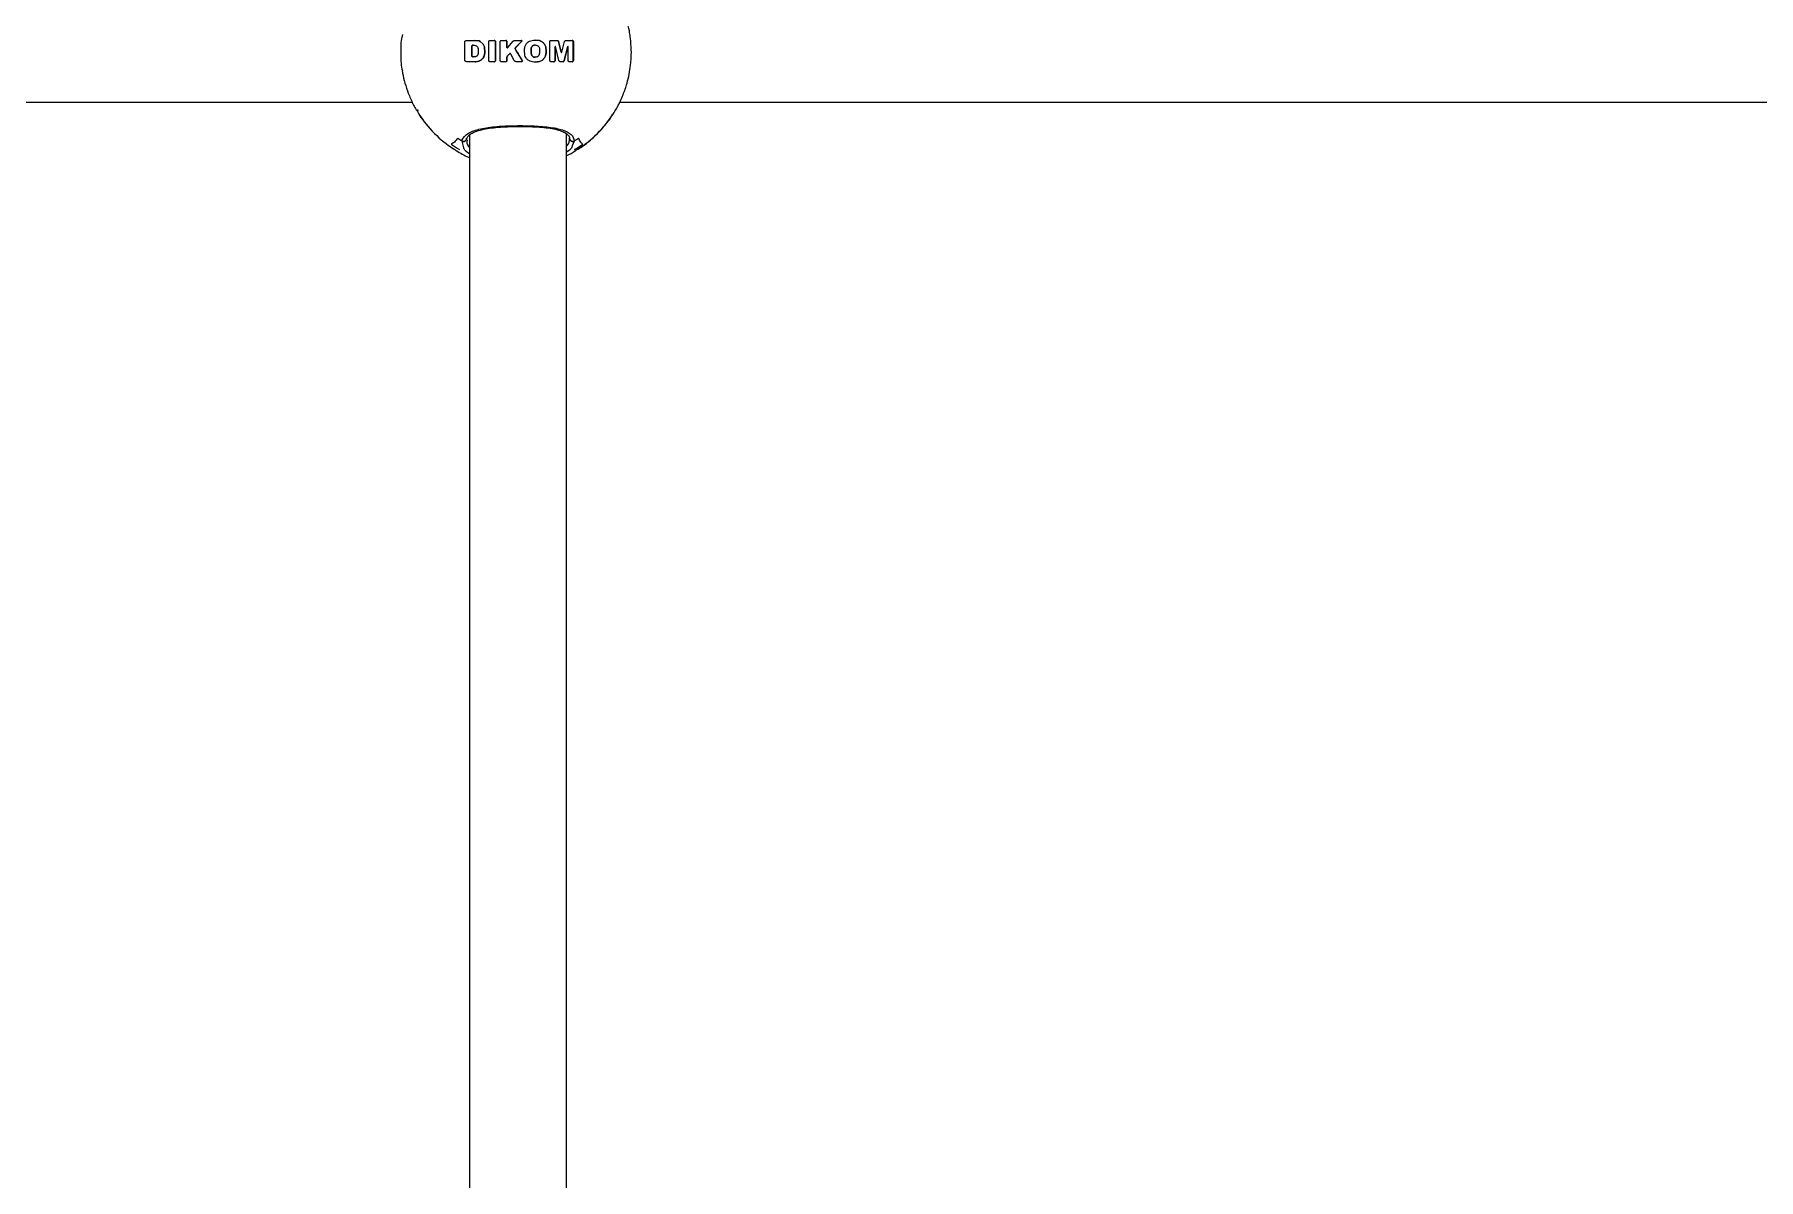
# Model space of a CAD drawing. Header units: millimetres. Extents: x -3362 to 2982, y -2844 to 2289.
# Drawn here: x 548.9 to 833, y 153 to 341.7 of the extents above; entities that cross this region are included whole.
import ezdxf

# ---------------------------------------------------------------- set-up
doc = ezdxf.new("R2010")
doc.units = ezdxf.units.MM
doc.layers.add('DIKOM_ОБЪЕКТ', color=7, linetype='Continuous')

msp = doc.modelspace()

# ---------------------------------------------------------------- linework, layer by layer
at = {"layer": 'DIKOM_ОБЪЕКТ'}
for p, q in [((619.85, 340.62), (619.95, 340.72)), ((619.85, 337.45), (619.85, 340.57)), ((619.95, 340.72), (620.06, 340.76)), ((620.06, 340.76), (620.15, 340.77)), ((620.15, 340.77), (621.49, 340.77)), ((620.96, 339.77), (620.96, 338.25)), ((620.96, 338.25), (620.96, 339.77)), ((620.96, 339.77), (620.96, 339.77)), ((620.96, 338.25), (620.96, 338.25)), ((621.2, 339.97), (621.2, 339.97)), ((621.21, 339.97), (621.39, 339.97)), ((621.22, 339.97), (621.22, 339.97)), ((621.49, 340.77), (622.2, 340.67)), ((622.2, 340.67), (621.49, 340.77)), ((621.8, 339.81), (621.89, 339.71)), ((622.2, 340.67), (622.35, 340.61)), ((622.35, 340.61), (622.2, 340.67)), ((622.2, 340.67), (622.2, 340.67)), ((622.35, 340.61), (622.87, 340.14)), ((622.86, 340.14), (622.35, 340.61)), ((622.35, 340.61), (622.35, 340.61)), ((623.06, 339.7), (622.86, 340.14)), ((622.86, 340.14), (622.87, 340.14)), ((622.87, 340.14), (623.06, 339.7)), ((623.01, 338.15), (623.14, 338.73)), ((623.01, 338.15), (623.02, 338.15)), ((623.14, 338.73), (623.02, 338.15)), ((623.06, 339.7), (623.14, 338.73)), ((623.14, 338.73), (623.06, 339.7)), ((623.06, 339.7), (623.06, 339.7)), ((623.14, 338.73), (623.14, 338.73)), ((623.77, 337.45), (623.77, 340.57)), ((623.97, 340.77), (624.67, 340.77)), ((624.87, 340.57), (624.87, 337.45)), ((624.87, 337.45), (624.87, 340.57)), ((624.87, 340.57), (624.87, 340.57)), ((625.67, 337.45), (625.67, 340.57)), ((625.87, 340.77), (626.56, 340.77)), ((626.76, 340.57), (626.76, 339.64)), ((626.76, 339.64), (626.76, 340.57)), ((626.76, 340.57), (626.76, 340.57)), ((626.76, 339.64), (626.76, 339.64)), ((626.83, 339.56), (626.84, 339.56)), ((626.9, 339.59), (627.78, 340.62)), ((627.19, 338.55), (626.9, 338.25)), ((626.9, 338.25), (627.19, 338.55)), ((626.9, 338.25), (626.9, 338.25)), ((627.19, 338.55), (627.19, 338.55)), ((627.29, 338.59), (627.29, 338.59)), ((627.98, 337.43), (627.42, 338.52)), ((628.11, 340.77), (629.15, 340.77)), ((628.17, 339.27), (628.17, 339.27)), ((628.2, 339.59), (629.21, 340.63)), ((628.2, 339.59), (628.21, 339.59)), ((629.21, 340.63), (628.21, 339.59)), ((629.21, 340.63), (629.21, 340.63)), ((630.74, 339.36), (630.74, 338.64)), ((630.74, 339.36), (630.74, 339.36)), ((630.74, 338.64), (630.74, 339.36)), ((630.74, 338.64), (630.86, 338.3)), ((630.74, 338.64), (630.74, 338.64)), ((630.87, 338.3), (630.74, 338.64)), ((630.86, 338.3), (630.87, 338.3)), ((630.91, 339.77), (630.91, 339.77)), ((631.18, 339.96), (631.18, 339.96)), ((631.44, 340.01), (631.44, 340.01)), ((632.12, 340.74), (631.45, 340.79)), ((632.15, 338.64), (632.03, 338.29)), ((632.12, 340.74), (632.12, 340.74)), ((632.16, 339.28), (632.15, 338.64)), ((633.13, 338.23), (633.14, 338.23)), ((633.16, 339.71), (633.16, 339.71)), ((633.82, 337.45), (633.82, 340.57)), ((634.02, 340.77), (635.03, 340.77)), ((634.69, 337.45), (634.69, 339.73)), ((634.69, 339.73), (634.7, 339.73)), ((634.7, 339.73), (634.7, 337.45)), ((634.72, 339.75), (634.72, 339.75)), ((635.32, 337.44), (634.75, 339.74)), ((635.72, 338.82), (635.27, 340.58)), ((635.28, 340.58), (635.73, 338.82)), ((635.72, 338.82), (635.73, 338.82)), ((635.77, 338.78), (635.77, 338.78)), ((635.82, 338.82), (636.26, 340.58)), ((636.79, 339.74), (636.21, 337.44)), ((636.21, 337.44), (636.79, 339.74)), ((636.51, 340.77), (637.51, 340.77)), ((636.79, 339.74), (636.79, 339.74)), ((636.82, 339.75), (636.81, 339.75)), ((636.84, 337.45), (636.84, 339.73)), ((637.7, 337.45), (637.7, 340.57)), ((637.7, 340.57), (637.71, 340.57)), ((637.71, 340.57), (637.71, 337.45)), ((619.86, 337.4), (619.85, 337.45)), ((620.07, 337.26), (619.94, 337.31)), ((620.15, 337.25), (620.07, 337.26)), ((621.5, 337.25), (620.15, 337.25)), ((621.19, 338.05), (621.19, 338.05)), ((621.59, 338.08), (621.21, 338.05)), ((621.22, 338.05), (621.22, 338.05)), ((621.63, 337.25), (621.5, 337.25)), ((621.51, 337.25), (621.63, 337.25)), ((622.16, 337.35), (621.63, 337.25)), ((621.63, 337.25), (622.15, 337.35)), ((621.63, 337.25), (621.63, 337.25)), ((622.15, 337.35), (622.16, 337.35)), ((624.67, 337.25), (623.97, 337.25)), ((624.87, 337.45), (624.87, 337.45)), ((626.56, 337.25), (625.87, 337.25)), ((626.76, 337.91), (626.76, 337.45)), ((626.76, 337.45), (626.76, 337.91)), ((626.76, 337.91), (626.76, 337.91)), ((626.76, 337.45), (626.76, 337.45)), ((629.21, 337.25), (628.27, 337.25)), ((629.3, 337.42), (629.3, 337.42)), ((631.42, 338), (631.43, 338)), ((631.46, 337.19), (632.13, 337.27)), ((632.13, 337.27), (632.13, 337.27)), ((634.5, 337.25), (634.02, 337.25)), ((634.69, 337.45), (634.7, 337.45)), ((635.97, 337.25), (635.57, 337.25)), ((636.21, 337.44), (636.21, 337.44)), ((637.51, 337.25), (637.03, 337.25)), ((637.7, 337.45), (637.71, 337.45)), ((345.34, 330.6), (611.15, 330.6)), ((645.34, 330.6), (911.15, 330.6)), ((612.03, 329.36), (612.11, 329.1)), ((612.22, 328.76), (612.27, 328.61)), ((619.65, 323.08), (619.37, 324.18)), ((620.17, 324.4), (620.19, 324.31)), ((620.59, 325.18), (620.59, 52.54)), ((636.59, 52.35), (636.59, 325.37)), ((637.06, 324.57), (637.09, 324.65)), ((637.85, 324.18), (637.53, 323.36)), ((638.42, 322.85), (637.91, 322.78)), ((638.5, 323.14), (638.5, 322.86))]:
    msp.add_line(p, q, dxfattribs=at)
for centre, radius, start, end in [((628.26, 338.85), 18.99, 212.6289, 237.3354), ((628.25, 338.85), 18.99, 302.6637, 327.372), ((628.54, 338.74), 17.2, 234.9338, 237.7835), ((628.6, 338.85), 17.34, 302.2231, 305.0508), ((628.43, 338.85), 18.67, 234.3734, 239.4081), ((628.41, 338.85), 18.67, 300.5919, 305.6266)]:
    msp.add_arc(centre, radius, start, end, dxfattribs=at)
for points, knots in [([(647.27, 338.86), (647.24, 339.68), (647.19, 340.85), (646.92, 342.56), (646.58, 344.01), (646.02, 345.71), (645.25, 347.44), (644.26, 349.18), (643.05, 350.86), (641.61, 352.43), (640.07, 353.81), (638.95, 354.55), (638.43, 354.88)], [0, 0, 0, 0, 0.129772, 0.183155, 0.271804, 0.364324, 0.464037, 0.568646, 0.677257, 0.789171, 0.9039, 1, 1, 1, 1]), ([(609.53, 341.74), (609.46, 341.42), (609.27, 340.52), (609.24, 338.54), (609.29, 336.76), (609.51, 335.83), (609.53, 335.73)], [0, 0, 0, 0, 0.172982, 0.481717, 0.944279, 1, 1, 1, 1]), ([(619.85, 340.57), (619.85, 340.58), (619.85, 340.6), (619.85, 340.61), (619.85, 340.62)], [0, 0, 0, 0, 0.53906, 1, 1, 1, 1]), ([(621.21, 339.97), (621.17, 339.97), (621.1, 339.97), (621.03, 339.91), (620.98, 339.84), (620.96, 339.8), (620.96, 339.77)], [0, 0, 0, 0, 0.323967, 0.603329, 0.807395, 1, 1, 1, 1]), ([(620.96, 339.77), (620.97, 339.8), (620.98, 339.84), (621.02, 339.9), (621.08, 339.95), (621.15, 339.97), (621.19, 339.97), (621.21, 339.97)], [0, 0, 0, 0, 0.193594, 0.386613, 0.591789, 0.825359, 1, 1, 1, 1]), ([(620.96, 338.25), (620.96, 338.22), (620.97, 338.18), (621.01, 338.12), (621.07, 338.08), (621.13, 338.05), (621.17, 338.05), (621.19, 338.05)], [0, 0, 0, 0, 0.194862, 0.389581, 0.596342, 0.83217, 1, 1, 1, 1]), ([(621.21, 338.05), (621.18, 338.05), (621.11, 338.05), (621.03, 338.1), (620.98, 338.16), (620.97, 338.21), (620.96, 338.24), (620.96, 338.25)], [0, 0, 0, 0, 0.309809, 0.579042, 0.779695, 0.961005, 1, 1, 1, 1]), ([(621.39, 339.97), (621.49, 339.95), (621.64, 339.92), (621.76, 339.84), (621.8, 339.81)], [0, 0, 0, 0, 0.709354, 1, 1, 1, 1]), ([(621.88, 338.26), (621.83, 338.21), (621.74, 338.13), (621.63, 338.09), (621.59, 338.08)], [0, 0, 0, 0, 0.61745, 1, 1, 1, 1]), ([(621.99, 338.5), (621.97, 338.44), (621.95, 338.35), (621.9, 338.28), (621.88, 338.26)], [0, 0, 0, 0, 0.688471, 1, 1, 1, 1]), ([(621.89, 339.71), (621.93, 339.64), (621.98, 339.55), (622, 339.45), (622, 339.43)], [0, 0, 0, 0, 0.786316, 1, 1, 1, 1]), ([(622, 339.43), (622.02, 339.17), (622.05, 338.85), (622, 338.55), (621.99, 338.5)], [0, 0, 0, 0, 0.827846, 1, 1, 1, 1]), ([(622.15, 337.35), (622.33, 337.43), (622.68, 337.61), (622.9, 337.97), (623.01, 338.15)], [0, 0, 0, 0, 0.489719, 1, 1, 1, 1]), ([(623.02, 338.15), (622.92, 337.99), (622.73, 337.68), (622.39, 337.45), (622.2, 337.36), (622.16, 337.35)], [0, 0, 0, 0, 0.445477, 0.889244, 1, 1, 1, 1]), ([(623.77, 340.57), (623.77, 340.59), (623.78, 340.64), (623.81, 340.69), (623.86, 340.74), (623.92, 340.76), (623.96, 340.77), (623.97, 340.77)], [0, 0, 0, 0, 0.210771, 0.421552, 0.633112, 0.853905, 1, 1, 1, 1]), ([(624.87, 340.57), (624.86, 340.59), (624.86, 340.64), (624.82, 340.7), (624.76, 340.75), (624.71, 340.77), (624.67, 340.77), (624.66, 340.77)], [0, 0, 0, 0, 0.219709, 0.43893, 0.666678, 0.904235, 1, 1, 1, 1]), ([(624.67, 340.77), (624.69, 340.77), (624.74, 340.76), (624.81, 340.72), (624.85, 340.66), (624.87, 340.6), (624.87, 340.58), (624.87, 340.57)], [0, 0, 0, 0, 0.240727, 0.481716, 0.721956, 0.953798, 1, 1, 1, 1]), ([(625.67, 340.57), (625.67, 340.59), (625.67, 340.64), (625.71, 340.7), (625.75, 340.74), (625.81, 340.77), (625.85, 340.77), (625.87, 340.77)], [0, 0, 0, 0, 0.207873, 0.41583, 0.622564, 0.831125, 1, 1, 1, 1]), ([(626.56, 340.77), (626.58, 340.77), (626.63, 340.76), (626.69, 340.72), (626.74, 340.67), (626.76, 340.61), (626.76, 340.58), (626.76, 340.57)], [0, 0, 0, 0, 0.228676, 0.457661, 0.687738, 0.916875, 1, 1, 1, 1]), ([(626.76, 340.57), (626.76, 340.59), (626.75, 340.64), (626.71, 340.7), (626.65, 340.75), (626.6, 340.77), (626.57, 340.77), (626.56, 340.77)], [0, 0, 0, 0, 0.224393, 0.448673, 0.676076, 0.906622, 1, 1, 1, 1]), ([(626.76, 339.64), (626.77, 339.63), (626.77, 339.62), (626.78, 339.59), (626.79, 339.58), (626.82, 339.56), (626.84, 339.56), (626.87, 339.57), (626.88, 339.58), (626.89, 339.59), (626.9, 339.59)], [0, 0, 0, 0, 0.130845, 0.261965, 0.393794, 0.527692, 0.66263, 0.797391, 0.930353, 1, 1, 1, 1]), ([(626.83, 339.56), (626.83, 339.56), (626.82, 339.56), (626.8, 339.57), (626.78, 339.58), (626.77, 339.6), (626.76, 339.62), (626.76, 339.64), (626.76, 339.64)], [0, 0, 0, 0, 0.053744, 0.263047, 0.474553, 0.685033, 0.89329, 1, 1, 1, 1]), ([(626.9, 338.25), (626.87, 338.21), (626.8, 338.13), (626.77, 338.01), (626.76, 337.93), (626.76, 337.91)], [0, 0, 0, 0, 0.404724, 0.809885, 1, 1, 1, 1]), ([(626.76, 337.91), (626.76, 337.96), (626.77, 338.06), (626.83, 338.18), (626.88, 338.23), (626.9, 338.25)], [0, 0, 0, 0, 0.401038, 0.801944, 1, 1, 1, 1]), ([(627.42, 338.52), (627.41, 338.53), (627.39, 338.56), (627.35, 338.58), (627.3, 338.6), (627.25, 338.59), (627.22, 338.57), (627.2, 338.56), (627.19, 338.55)], [0, 0, 0, 0, 0.180031, 0.359761, 0.540754, 0.72332, 0.906517, 1, 1, 1, 1]), ([(627.19, 338.55), (627.2, 338.56), (627.23, 338.58), (627.26, 338.59), (627.29, 338.59), (627.29, 338.59)], [0, 0, 0, 0, 0.43136, 0.863113, 1, 1, 1, 1]), ([(627.78, 340.62), (627.82, 340.65), (627.9, 340.72), (628.02, 340.76), (628.09, 340.77), (628.11, 340.77)], [0, 0, 0, 0, 0.427552, 0.855209, 1, 1, 1, 1]), ([(628.17, 339.27), (628.16, 339.3), (628.13, 339.36), (628.13, 339.45), (628.16, 339.53), (628.19, 339.57), (628.2, 339.59)], [0, 0, 0, 0, 0.274406, 0.548678, 0.822447, 1, 1, 1, 1]), ([(628.21, 339.59), (628.19, 339.56), (628.15, 339.51), (628.13, 339.42), (628.14, 339.34), (628.16, 339.29), (628.17, 339.27)], [0, 0, 0, 0, 0.273539, 0.546885, 0.820533, 1, 1, 1, 1]), ([(628.17, 339.27), (628.36, 338.97), (628.74, 338.35), (629.12, 337.73), (629.3, 337.42)], [0, 0, 0, 0, 0.498636, 1, 1, 1, 1]), ([(629.3, 337.42), (629.11, 337.73), (628.74, 338.35), (628.36, 338.96), (628.17, 339.27)], [0, 0, 0, 0, 0.498586, 1, 1, 1, 1]), ([(629.15, 340.77), (629.16, 340.77), (629.18, 340.77), (629.21, 340.75), (629.22, 340.73), (629.23, 340.7), (629.24, 340.67), (629.23, 340.65), (629.22, 340.63), (629.21, 340.63)], [0, 0, 0, 0, 0.147056, 0.294149, 0.441419, 0.590416, 0.739978, 0.88992, 1, 1, 1, 1]), ([(629.21, 340.63), (629.21, 340.63), (629.23, 340.65), (629.23, 340.68), (629.23, 340.71), (629.22, 340.74), (629.19, 340.76), (629.17, 340.77), (629.15, 340.77), (629.15, 340.77)], [0, 0, 0, 0, 0.14957, 0.298642, 0.449124, 0.59863, 0.748292, 0.896889, 1, 1, 1, 1]), ([(629.72, 338.34), (629.68, 338.69), (629.62, 339.15), (629.7, 339.59), (629.72, 339.69)], [0, 0, 0, 0, 0.776351, 1, 1, 1, 1]), ([(629.72, 339.69), (629.78, 339.85), (629.91, 340.17), (630.26, 340.53), (630.54, 340.65), (630.68, 340.71)], [0, 0, 0, 0, 0.356973, 0.695153, 1, 1, 1, 1]), ([(630.58, 337.34), (630.44, 337.41), (630.16, 337.55), (629.86, 337.9), (629.77, 338.2), (629.72, 338.34)], [0, 0, 0, 0, 0.337043, 0.674113, 1, 1, 1, 1]), ([(630.68, 340.71), (630.99, 340.77), (631.48, 340.87), (631.95, 340.78), (632.12, 340.74)], [0, 0, 0, 0, 0.646386, 1, 1, 1, 1]), ([(630.91, 339.77), (630.86, 339.69), (630.78, 339.56), (630.75, 339.41), (630.74, 339.36)], [0, 0, 0, 0, 0.667002, 1, 1, 1, 1]), ([(630.74, 339.36), (630.77, 339.46), (630.8, 339.61), (630.89, 339.73), (630.91, 339.77)], [0, 0, 0, 0, 0.667011, 1, 1, 1, 1]), ([(630.86, 338.3), (630.91, 338.24), (631.01, 338.12), (631.21, 338.01), (631.36, 338), (631.42, 338)], [0, 0, 0, 0, 0.346855, 0.693564, 1, 1, 1, 1]), ([(631.49, 338), (631.41, 338), (631.26, 338), (631.04, 338.1), (630.92, 338.22), (630.87, 338.29), (630.87, 338.3)], [0, 0, 0, 0, 0.320662, 0.64139, 0.961024, 1, 1, 1, 1]), ([(631.18, 339.96), (631.11, 339.93), (631.01, 339.88), (630.93, 339.8), (630.91, 339.77)], [0, 0, 0, 0, 0.69885, 1, 1, 1, 1]), ([(630.91, 339.77), (630.97, 339.83), (631.05, 339.91), (631.15, 339.95), (631.18, 339.96)], [0, 0, 0, 0, 0.698839, 1, 1, 1, 1]), ([(631.44, 340), (631.41, 340), (631.32, 340.01), (631.24, 339.98), (631.18, 339.96)], [0, 0, 0, 0, 0.329224, 1, 1, 1, 1]), ([(631.18, 339.96), (631.26, 339.99), (631.4, 340.03), (631.54, 340), (631.6, 339.99)], [0, 0, 0, 0, 0.581675, 1, 1, 1, 1]), ([(632.03, 338.29), (631.98, 338.23), (631.89, 338.12), (631.69, 338.02), (631.55, 338.01), (631.49, 338)], [0, 0, 0, 0, 0.348194, 0.69633, 1, 1, 1, 1]), ([(631.6, 339.99), (631.69, 339.96), (631.83, 339.91), (631.94, 339.81), (631.98, 339.78)], [0, 0, 0, 0, 0.662514, 1, 1, 1, 1]), ([(631.98, 339.78), (632.03, 339.69), (632.13, 339.54), (632.15, 339.36), (632.16, 339.28)], [0, 0, 0, 0, 0.548993, 1, 1, 1, 1]), ([(632.12, 340.74), (632.28, 340.68), (632.6, 340.55), (632.97, 340.18), (633.1, 339.86), (633.16, 339.71)], [0, 0, 0, 0, 0.338161, 0.676383, 1, 1, 1, 1]), ([(633.16, 339.71), (633.1, 339.87), (632.97, 340.18), (632.59, 340.55), (632.28, 340.68), (632.12, 340.74)], [0, 0, 0, 0, 0.330568, 0.660915, 1, 1, 1, 1]), ([(633.14, 338.23), (633.06, 338.07), (632.89, 337.74), (632.51, 337.43), (632.24, 337.32), (632.13, 337.27)], [0, 0, 0, 0, 0.378608, 0.75702, 1, 1, 1, 1]), ([(632.13, 337.27), (632.3, 337.35), (632.63, 337.5), (632.97, 337.87), (633.09, 338.13), (633.13, 338.23)], [0, 0, 0, 0, 0.385601, 0.771372, 1, 1, 1, 1]), ([(633.13, 338.23), (633.19, 338.59), (633.27, 339.09), (633.18, 339.57), (633.16, 339.71)], [0, 0, 0, 0, 0.724681, 1, 1, 1, 1]), ([(633.16, 339.71), (633.21, 339.35), (633.27, 338.85), (633.17, 338.37), (633.14, 338.23)], [0, 0, 0, 0, 0.724271, 1, 1, 1, 1]), ([(633.82, 340.57), (633.82, 340.59), (633.82, 340.63), (633.85, 340.69), (633.89, 340.74), (633.95, 340.77), (633.99, 340.77), (634.02, 340.77)], [0, 0, 0, 0, 0.191176, 0.38157, 0.580641, 0.791035, 1, 1, 1, 1]), ([(634.69, 339.73), (634.69, 339.73), (634.7, 339.74), (634.7, 339.75), (634.71, 339.75), (634.71, 339.75), (634.72, 339.75), (634.72, 339.75)], [0, 0, 0, 0, 0.229803, 0.45508, 0.695904, 0.951917, 1, 1, 1, 1]), ([(634.75, 339.74), (634.74, 339.74), (634.74, 339.75), (634.73, 339.75), (634.73, 339.75), (634.72, 339.75), (634.71, 339.75), (634.7, 339.74), (634.7, 339.74), (634.7, 339.73), (634.7, 339.73)], [0, 0, 0, 0, 0.123158, 0.246759, 0.377639, 0.517823, 0.663725, 0.809713, 0.948693, 1, 1, 1, 1]), ([(635.03, 340.77), (635.06, 340.77), (635.12, 340.76), (635.2, 340.71), (635.26, 340.64), (635.27, 340.59), (635.28, 340.58)], [0, 0, 0, 0, 0.284741, 0.570426, 0.836459, 1, 1, 1, 1]), ([(635.77, 338.78), (635.77, 338.78), (635.76, 338.78), (635.75, 338.79), (635.73, 338.8), (635.73, 338.81), (635.72, 338.82), (635.72, 338.82)], [0, 0, 0, 0, 0.019186, 0.319505, 0.619066, 0.896444, 1, 1, 1, 1]), ([(635.73, 338.82), (635.73, 338.82), (635.73, 338.8), (635.74, 338.79), (635.76, 338.78), (635.78, 338.78), (635.79, 338.79), (635.81, 338.8), (635.82, 338.81), (635.82, 338.82), (635.82, 338.82)], [0, 0, 0, 0, 0.12038, 0.240373, 0.369895, 0.510819, 0.660716, 0.810196, 0.948254, 1, 1, 1, 1]), ([(636.26, 340.58), (636.28, 340.61), (636.31, 340.67), (636.38, 340.73), (636.45, 340.76), (636.5, 340.77), (636.51, 340.77)], [0, 0, 0, 0, 0.289933, 0.578724, 0.898335, 1, 1, 1, 1]), ([(636.84, 339.73), (636.84, 339.73), (636.84, 339.74), (636.83, 339.75), (636.83, 339.75), (636.82, 339.75), (636.81, 339.75), (636.8, 339.75), (636.79, 339.74), (636.79, 339.74), (636.79, 339.74)], [0, 0, 0, 0, 0.113674, 0.22759, 0.349139, 0.485901, 0.640439, 0.806065, 0.963957, 1, 1, 1, 1]), ([(636.79, 339.74), (636.79, 339.74), (636.79, 339.75), (636.8, 339.75), (636.81, 339.75), (636.81, 339.75), (636.81, 339.75)], [0, 0, 0, 0, 0.297378, 0.590974, 0.922178, 1, 1, 1, 1]), ([(637.7, 340.57), (637.7, 340.59), (637.69, 340.63), (637.66, 340.68), (637.62, 340.73), (637.57, 340.76), (637.53, 340.77), (637.5, 340.77)], [0, 0, 0, 0, 0.18018, 0.360149, 0.545059, 0.754372, 1, 1, 1, 1]), ([(637.51, 340.77), (637.54, 340.76), (637.59, 340.76), (637.65, 340.71), (637.69, 340.65), (637.7, 340.6), (637.7, 340.57), (637.71, 340.57)], [0, 0, 0, 0, 0.322334, 0.547404, 0.773833, 0.968939, 1, 1, 1, 1]), ([(638.43, 322.84), (638.6, 322.93), (639.43, 323.42), (640.77, 324.51), (642.42, 326.11), (643.84, 327.89), (645.02, 329.8), (645.92, 331.74), (646.54, 333.55), (646.92, 335.17), (647.2, 336.89), (647.24, 338.11), (647.27, 338.86)], [0, 0, 0, 0, 0.030467, 0.151116, 0.271211, 0.390418, 0.508028, 0.62228, 0.727326, 0.807508, 0.883349, 1, 1, 1, 1]), ([(609.52, 335.72), (609.53, 335.61), (609.64, 334.94), (609.94, 333.7), (610.5, 332), (611.23, 330.32), (611.87, 329.26), (612.18, 328.74)], [0, 0, 0, 0, 0.046682, 0.271628, 0.506413, 0.759425, 1, 1, 1, 1]), ([(619.94, 337.31), (619.92, 337.32), (619.89, 337.34), (619.87, 337.38), (619.86, 337.4)], [0, 0, 0, 0, 0.555207, 1, 1, 1, 1]), ([(623.97, 337.25), (623.95, 337.25), (623.9, 337.25), (623.84, 337.29), (623.8, 337.34), (623.77, 337.4), (623.77, 337.43), (623.77, 337.45)], [0, 0, 0, 0, 0.220219, 0.44086, 0.651217, 0.848105, 1, 1, 1, 1]), ([(624.87, 337.45), (624.87, 337.43), (624.86, 337.38), (624.83, 337.32), (624.78, 337.28), (624.72, 337.25), (624.69, 337.25), (624.67, 337.25)], [0, 0, 0, 0, 0.206724, 0.412669, 0.625956, 0.848856, 1, 1, 1, 1]), ([(624.67, 337.25), (624.69, 337.25), (624.74, 337.26), (624.8, 337.29), (624.85, 337.35), (624.87, 337.4), (624.87, 337.44), (624.87, 337.45)], [0, 0, 0, 0, 0.228776, 0.4577, 0.68529, 0.905055, 1, 1, 1, 1]), ([(625.87, 337.25), (625.85, 337.25), (625.8, 337.25), (625.74, 337.28), (625.7, 337.33), (625.67, 337.39), (625.67, 337.43), (625.67, 337.45)], [0, 0, 0, 0, 0.208241, 0.416866, 0.621431, 0.82045, 1, 1, 1, 1]), ([(626.76, 337.45), (626.76, 337.43), (626.76, 337.38), (626.72, 337.32), (626.67, 337.28), (626.62, 337.25), (626.58, 337.25), (626.56, 337.25)], [0, 0, 0, 0, 0.209295, 0.41856, 0.630818, 0.84564, 1, 1, 1, 1]), ([(626.56, 337.25), (626.58, 337.25), (626.63, 337.26), (626.69, 337.29), (626.73, 337.34), (626.76, 337.4), (626.76, 337.43), (626.76, 337.45)], [0, 0, 0, 0, 0.214874, 0.429702, 0.645466, 0.860083, 1, 1, 1, 1]), ([(628.27, 337.25), (628.23, 337.26), (628.15, 337.27), (628.05, 337.33), (628, 337.39), (627.98, 337.43)], [0, 0, 0, 0, 0.330778, 0.661392, 1, 1, 1, 1]), ([(629.2, 337.25), (629.22, 337.25), (629.24, 337.26), (629.28, 337.28), (629.3, 337.31), (629.31, 337.35), (629.31, 337.39), (629.3, 337.41), (629.3, 337.42)], [0, 0, 0, 0, 0.171672, 0.343164, 0.514913, 0.687599, 0.861481, 1, 1, 1, 1]), ([(629.3, 337.42), (629.31, 337.41), (629.32, 337.38), (629.32, 337.34), (629.3, 337.3), (629.27, 337.27), (629.24, 337.26), (629.22, 337.25), (629.21, 337.25)], [0, 0, 0, 0, 0.174006, 0.347481, 0.521567, 0.69528, 0.867547, 1, 1, 1, 1]), ([(632.13, 337.27), (631.89, 337.23), (631.37, 337.12), (630.85, 337.27), (630.58, 337.34)], [0, 0, 0, 0, 0.468633, 1, 1, 1, 1]), ([(634.02, 337.25), (633.99, 337.25), (633.95, 337.26), (633.89, 337.29), (633.84, 337.35), (633.82, 337.4), (633.82, 337.44), (633.82, 337.45)], [0, 0, 0, 0, 0.228479, 0.45675, 0.683265, 0.900262, 1, 1, 1, 1]), ([(634.49, 337.25), (634.52, 337.25), (634.56, 337.25), (634.62, 337.28), (634.66, 337.33), (634.69, 337.39), (634.69, 337.43), (634.69, 337.45)], [0, 0, 0, 0, 0.217211, 0.434704, 0.640423, 0.831118, 1, 1, 1, 1]), ([(634.7, 337.45), (634.69, 337.43), (634.69, 337.39), (634.67, 337.33), (634.63, 337.29), (634.58, 337.26), (634.53, 337.25), (634.5, 337.25), (634.5, 337.25)], [0, 0, 0, 0, 0.181827, 0.363855, 0.54592, 0.735425, 0.937697, 1, 1, 1, 1]), ([(635.57, 337.25), (635.54, 337.25), (635.48, 337.26), (635.4, 337.31), (635.34, 337.38), (635.33, 337.43), (635.32, 337.44)], [0, 0, 0, 0, 0.284025, 0.568265, 0.844247, 1, 1, 1, 1]), ([(635.96, 337.25), (635.99, 337.25), (636.05, 337.26), (636.13, 337.31), (636.19, 337.37), (636.2, 337.42), (636.21, 337.44)], [0, 0, 0, 0, 0.282062, 0.56504, 0.82283, 1, 1, 1, 1]), ([(636.21, 337.44), (636.2, 337.42), (636.19, 337.37), (636.14, 337.31), (636.07, 337.27), (636.01, 337.25), (635.98, 337.25), (635.97, 337.25)], [0, 0, 0, 0, 0.216572, 0.432804, 0.660038, 0.912358, 1, 1, 1, 1]), ([(637.03, 337.25), (637, 337.26), (636.95, 337.27), (636.88, 337.32), (636.85, 337.39), (636.84, 337.43), (636.84, 337.45)], [0, 0, 0, 0, 0.320895, 0.609219, 0.826725, 1, 1, 1, 1]), ([(637.71, 337.45), (637.7, 337.43), (637.7, 337.39), (637.68, 337.34), (637.64, 337.3), (637.59, 337.26), (637.54, 337.25), (637.52, 337.25), (637.51, 337.25)], [0, 0, 0, 0, 0.169234, 0.338394, 0.511739, 0.706855, 0.934128, 1, 1, 1, 1]), ([(637.51, 337.25), (637.53, 337.25), (637.58, 337.26), (637.65, 337.3), (637.69, 337.36), (637.7, 337.41), (637.7, 337.44), (637.7, 337.45)], [0, 0, 0, 0, 0.30097, 0.521284, 0.742643, 0.930861, 1, 1, 1, 1]), ([(612.18, 328.74), (612.21, 328.69), (612.58, 328.03), (613.18, 327.22), (613.81, 326.54), (613.97, 326.36)], [0, 0, 0, 0, 0.062762, 0.758358, 1, 1, 1, 1]), ([(618.66, 324.65), (618.48, 324.41), (618.11, 323.92), (617.74, 323.75), (617.55, 323.67)], [0, 0, 0, 0, 0.496486, 1, 1, 1, 1]), ([(618.66, 324.65), (618.48, 324.41), (618.11, 323.92), (617.74, 323.75), (617.55, 323.67)], [0, 0, 0, 0, 0.496486, 1, 1, 1, 1]), ([(619.37, 324.18), (619.38, 324.24), (619.49, 324.72), (620.21, 325.51), (622.27, 326.24), (624.71, 326.57), (627.37, 326.71), (630.15, 326.73), (633.1, 326.58), (635.54, 326.2), (637.2, 325.52), (637.8, 324.77), (637.84, 324.29), (637.85, 324.18)], [0, 0, 0, 0, 0.01618, 0.139893, 0.255653, 0.364056, 0.435115, 0.541736, 0.648232, 0.754187, 0.859595, 0.967107, 1, 1, 1, 1]), ([(619.37, 324.18), (619.42, 324.16), (619.51, 324.11), (619.68, 324.1), (619.83, 324.15), (619.97, 324.24), (620.07, 324.38), (620.12, 324.53), (620.13, 324.62), (620.13, 324.65)], [0, 0, 0, 0, 0.145321, 0.290812, 0.434625, 0.5821, 0.738535, 0.906206, 1, 1, 1, 1]), ([(620.13, 324.65), (620.12, 324.59), (620.11, 324.46), (620.01, 324.29), (619.87, 324.16), (619.7, 324.1), (619.53, 324.11), (619.43, 324.15), (619.38, 324.18), (619.37, 324.18)], [0, 0, 0, 0, 0.177678, 0.355425, 0.528419, 0.689299, 0.83886, 0.982999, 1, 1, 1, 1]), ([(620.11, 324.37), (620.1, 324.39), (620.09, 324.45), (620.12, 324.5), (620.14, 324.52)], [0, 0, 0, 0, 0.451593, 1, 1, 1, 1]), ([(620.19, 324.31), (620.15, 323.97), (620.11, 323.58), (620.53, 323.18), (620.59, 323.13)], [0, 0, 0, 0, 0.854474, 1, 1, 1, 1]), ([(620.2, 324.68), (620.23, 324.75), (620.29, 324.95), (620.68, 325.3), (621.35, 325.67), (622.31, 325.99), (623.51, 326.24), (624.92, 326.42), (626.47, 326.52), (627.57, 326.57), (628.14, 326.57), (628.16, 326.57)], [0, 0, 0, 0, 0.077585, 0.206864, 0.330326, 0.461851, 0.594337, 0.726337, 0.861281, 0.995181, 1, 1, 1, 1]), ([(628.16, 326.57), (628.69, 326.57), (629.78, 326.58), (631.37, 326.53), (632.88, 326.42), (634.22, 326.24), (635.34, 325.99), (636.19, 325.66), (636.76, 325.3), (637.03, 324.91), (637.13, 324.7), (637.09, 324.55), (637.09, 324.55)], [0, 0, 0, 0, 0.108838, 0.222114, 0.334391, 0.445412, 0.555647, 0.663691, 0.771981, 0.880323, 0.998514, 1, 1, 1, 1]), ([(636.59, 323.35), (636.62, 323.38), (637.08, 323.78), (637.07, 324.19), (637.06, 324.57)], [0, 0, 0, 0, 0.065531, 1, 1, 1, 1]), ([(637.09, 324.65), (637.1, 324.59), (637.11, 324.46), (637.21, 324.29), (637.35, 324.16), (637.52, 324.1), (637.69, 324.11), (637.79, 324.15), (637.84, 324.18), (637.85, 324.18)], [0, 0, 0, 0, 0.177692, 0.355454, 0.528379, 0.689374, 0.838838, 0.983092, 1, 1, 1, 1]), ([(637.85, 324.18), (637.8, 324.16), (637.71, 324.11), (637.54, 324.1), (637.39, 324.15), (637.25, 324.24), (637.15, 324.38), (637.1, 324.53), (637.09, 324.62), (637.09, 324.65)], [0, 0, 0, 0, 0.145328, 0.290716, 0.43464, 0.582122, 0.738497, 0.906212, 1, 1, 1, 1]), ([(639.28, 323.67), (639.16, 323.75), (638.92, 323.92), (638.68, 324.41), (638.56, 324.65)], [0, 0, 0, 0, 0.49657, 1, 1, 1, 1]), ([(639.28, 323.67), (639.16, 323.75), (638.92, 323.92), (638.68, 324.41), (638.56, 324.65)], [0, 0, 0, 0, 0.49657, 1, 1, 1, 1]), ([(617.89, 322.96), (618.07, 322.84), (618.86, 322.28), (619.77, 321.79), (620.54, 321.5), (620.59, 321.48)], [0, 0, 0, 0, 0.20463, 0.944004, 1, 1, 1, 1]), ([(620.59, 322.05), (620.21, 322.32), (619.73, 322.66), (619.67, 323.01), (619.65, 323.08)], [0, 0, 0, 0, 0.79584, 1, 1, 1, 1]), ([(637.53, 323.36), (637.51, 323.24), (637.42, 322.9), (636.92, 322.55), (636.59, 322.33)], [0, 0, 0, 0, 0.340179, 1, 1, 1, 1]), ([(636.59, 321.8), (636.71, 321.85), (637.36, 322.12), (637.95, 322.52), (638.43, 322.84)], [0, 0, 0, 0, 0.180742, 1, 1, 1, 1])]:
    msp.add_open_spline(points, degree=3, knots=knots, dxfattribs=at)

doc.saveas('drawing.dxf')
